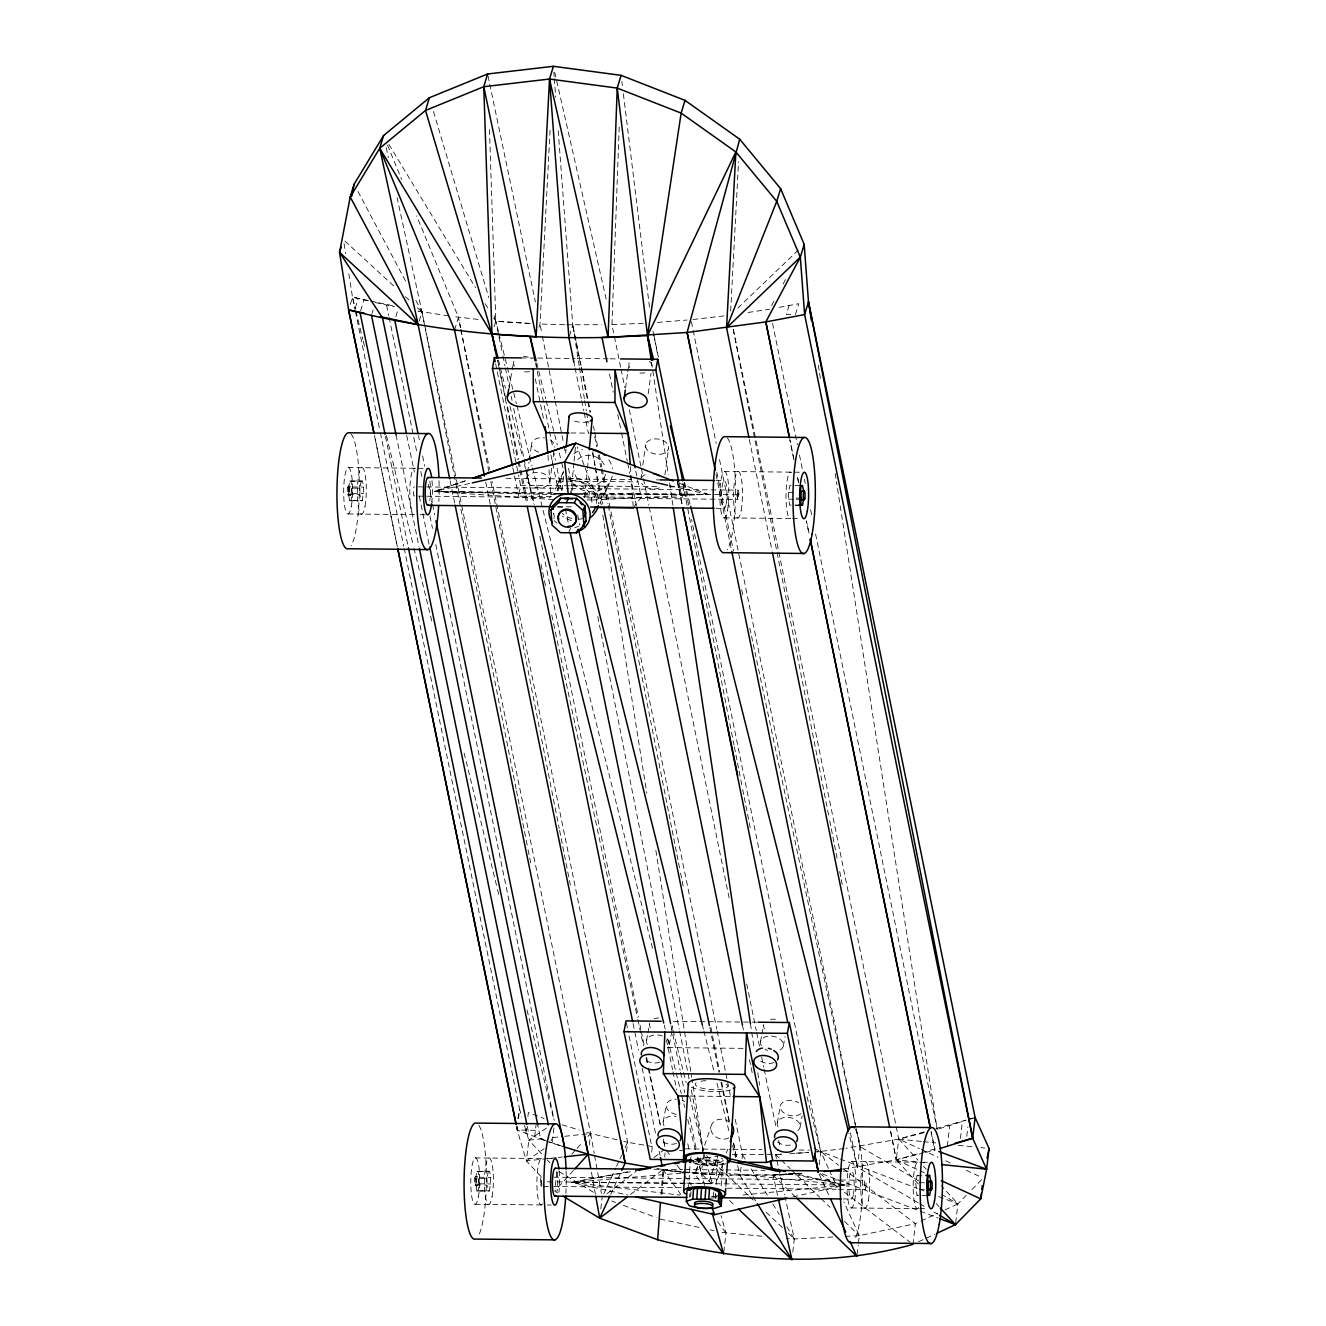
<?xml version="1.0" encoding="UTF-8"?>
<svg xmlns="http://www.w3.org/2000/svg" width="1326" height="1326" viewBox="0 0 1326 1326"><rect width="100%" height="100%" fill="white"/><g stroke="black" fill="none" stroke-linecap="round" stroke-linejoin="round"><path stroke-width="0.75" stroke-dasharray="5 3.75" d="M620.651 367.252L611.949 324.655L619.292 124.793M715.493 1198.489L715.791 1192.422M716.189 1184.333L717.598 1156.04L687.166 1161.526M550.075 130.213L539.997 324.025L538.886 327.655M730.659 311.063L738.549 161.722M688.459 1189.057L690.498 1157.78M689.603 1197.312L689.851 1193.599M690.647 1196.715L690.995 1191.129M713.206 1196.93L713.57 1191.345M717.896 1195.654L715.045 1196.566L717.88 1195.886M721.211 1185.842L722.869 1160.416A16.26 4.409 3.7 0 1 703.294 1163.2A16.26 4.409 3.7 0 1 691.376 1156.703M725.852 1186.571L726.101 1182.709M661.061 1194.312L662.917 1169.532L656.967 1168.504M661.939 1194.229L663.796 1169.449M664.724 1157.051L665.039 1152.924M562.091 490.139L563.467 475.785M565.622 453.21L566.02 449.1M573.893 463.056L571.042 492.907L570.246 489.029M574.075 461.067L575.418 447.127M584.749 496.918L587.302 470.249M587.501 468.194L589.075 451.768M517.637 1126.222L517.19 1130.001L526.389 1160.896L541.953 1177.538M518.516 1118.68L519.61 1109.249L404.165 548.268M525.925 1133.299L526.754 1126.255M527.897 1116.475L528.361 1112.564L544.091 1118.514M556.29 1157.681L526.389 1160.896L528.809 1140.145L524.218 1124.697M534.676 1136.614L536.035 1124.912M553.92 1128.128L552.146 1143.211L564.395 1146.973M555.345 1185.494L557.119 1170.41L595.208 1193.301M589.308 1144.819L590.634 1133.498L421.983 311.975L397.104 197.69M600.811 1208.765L602.137 1197.461M626.502 1151.714L627.612 1142.283L492.112 481.52M704.537 1185.477L701.288 1173.742L703.493 1154.88M723.781 1252.109L726.002 1233.246L721.095 1215.627M751.958 1194.875L740.074 1175.598L741.184 1166.184M742.063 1158.642L742.51 1154.863L735.035 1118.348M792.799 1252.158L794.34 1238.965L784.926 1196.715M819.203 1164.808L820.744 1151.614L691.575 519.444M857.11 1254.512L858.204 1245.097M858.419 1243.208L859.314 1235.666L843.883 1202.036M918.321 1183.936L896.31 1159.819L898.73 1139.084L896.243 1126.901M912.984 1244.385L915.404 1223.633L919.1 1221.926M947.294 1146.228L949.714 1125.476M960.422 1138.47L962.411 1121.498M955.681 1222.754L957.886 1203.892L966.306 1195.306M966.787 1136.283L967.881 1126.951M526.836 478.238L527.4 474.161M527.682 472.122L529.091 461.929M529.372 459.89L531.627 443.58M549.776 481.935A11.619 7.641 7.9 0 0 533.798 472.653A11.619 7.641 7.9 0 0 531.328 485.681A11.619 7.641 7.9 0 0 549.776 481.935L551.749 467.647M552.03 465.608L553.721 453.376M625.557 387.988L627.529 373.717M627.811 371.678L628.938 363.523M648.199 393.706L651.016 373.319M640.839 479.415L641.685 473.299M642.812 465.144L645.629 444.757M664.906 474.957L668.569 448.437M551.334 496.454L518.665 496.139L520.621 485.299L518.549 475.172M475.62 1178.383L476.863 1171.455L489.526 1171.189L490.802 1177.389L489.559 1190.881L476.896 1191.129L475.62 1178.383L487.023 1178.499L488.266 1171.571L489.526 1171.189M476.896 1191.129L478.156 1190.765L479.415 1183.836L478.139 1171.073M540.743 1185.195L541.986 1178.267A4.641 0.895 -89.4 0 0 540.726 1178.632A4.641 0.895 -89.4 0 0 540.743 1185.195A4.641 0.895 -89.4 0 0 542.002 1184.831L540.726 1178.632M584.004 496.786L682.028 497.78L683.984 486.94L683.155 482.896M651.563 1152.161L652.21 1148.548L628.043 1031.015M918.222 1175.383L916.962 1175.748L915.719 1182.676L916.995 1195.439L928.399 1195.538M348.506 488.067L349.766 481.123L362.429 480.874L363.705 487.073L362.462 500.565L349.782 500.814L348.523 494.631L348.506 488.067L359.91 488.183L361.169 481.255L362.429 480.874M349.782 500.814L351.059 500.449L352.318 493.504L351.042 480.758M509.068 387.109L511.869 371.694M512.217 369.772L513.626 362.081M517.919 1118.58L519.61 1109.249L521.914 1116.973M737.389 498.261L738.648 491.333M646.524 1040.496L647.552 1034.86M647.9 1032.987L649.591 1023.589A11.619 7.575 10.3 0 0 651.944 1029.473M669.381 1044.722L672.448 1027.816M663.232 1121.73L666.298 1104.823M791.108 504.991L789.832 505.355L788.572 499.173L788.556 492.609L789.815 485.681L791.092 485.299M760.527 1041.672L761.555 1036.037M761.886 1034.164L763.594 1024.766A11.619 7.575 10.3 0 0 765.947 1030.65M783.368 1045.899L785.075 1036.518M777.235 1122.907L780.301 1106M800.075 1127.133L802.114 1115.879M350.263 304.416L352.484 297.14L348.423 271.366M355.302 308.03L358.202 298.499M360.606 310.765L363.904 299.842M372.026 313.466L373.136 309.836M395.877 316.616L397.518 311.162M419.215 321.058L421.983 311.975L414.226 297.372M454.569 330.075L458.448 317.328L416.679 215.923M494.184 326.76L495.825 321.29L489.476 129.617M569.434 335.876L572.749 324.969L557.997 127.893M789.086 305.51L786.384 314.395L793.677 314.477M795.501 314.494L798.782 303.687L775.495 308.08M696.017 1170.991L701.205 1155.526M701.852 1153.587L710.935 1126.503M708.333 1183.704L711.25 1183.389A11.619 9.812 18.5 0 0 716.04 1168.04A11.619 9.812 18.5 0 0 697.36 1167.858A11.619 9.812 18.5 0 0 705.349 1183.339L708.333 1183.704L717.598 1156.04M718.576 1176.394L723.764 1160.913M726.35 1153.172L727.659 1149.311M557.003 490.769L563.6 471.294M603.844 1193.781L615.728 1168.04M616.573 1166.2L619.109 1160.681M619.971 1158.841L621.662 1155.161M625.06 1147.802L627.612 1142.283L655.425 1147.089M610.756 1194.295L620.933 1172.217M563.235 472.321L555.379 488.946A23.238 21.034 25.2 0 1 563.185 481.189M568.506 532.754L570.628 528.295M587.12 499.935L593.07 499.985L595.391 495.079L577.241 446.995M599.866 503.416L610.325 481.222M771.583 305.593L774.467 300.19M783.102 283.996L785.97 278.593M633.281 507.891L641.187 497.366L635.519 469.802M571.854 1154.167L575.882 1149.741M577.224 1148.266L582.578 1142.366M587.948 1136.448L590.634 1133.498L621.761 1140.907M573.462 1170.477L554.699 1191.146L558.147 1193.234M971.925 1189.571L981.754 1179.56M737.82 308.08L798.302 250.084M607.01 1193.715L636.182 1171.256M654 1157.532L663.729 1150.04M630.513 1194.494L662.917 1169.532L701.288 1173.742L727.941 1175.018M541.555 1153.769L528.809 1140.145L548.135 1126.901M526.389 1160.896L544.091 1148.747M920.957 1221.064L937.581 1213.34M944.957 1209.909L957.886 1203.892L941.377 1185.809M918.52 1241.799L935.145 1234.075M574.722 527.831L578.501 526.273M553.356 499.587L434.232 491.498L465.476 480.791M555.677 494.664L434.232 491.498L465.26 480.89M938.99 1128.84L965.577 1120.503M968.759 1119.509L973.516 1118M925.432 1152.493L935.012 1150.073L931.283 1131.807M687.929 1160.714L691.095 1159.786M916.995 1195.439L918.255 1195.057M924.189 1131.89L898.73 1139.084L846.17 1148.283M935.941 1128.575L973.151 1118.067M843.75 1169.035L896.31 1159.819L919.813 1153.189M921.769 1152.642L937.432 1148.2M924.123 1132.702L898.73 1139.084L917.99 1160.184M890.508 1131.426L896.31 1159.819L921.703 1153.438M792.965 1196.881L845.143 1185.03L795.318 1173.709M551.715 493.637L434.232 491.498L470.365 483.31M845.093 1236.379L859.314 1235.666L915.404 1223.633L840.336 1166.515M627.662 1171.77L571.506 1182.361L627.977 1195.091M630.347 1171.77L571.506 1182.361L679.724 1195.041M748.096 312.472L769.677 309.19M723.913 1163.35A20.951 5.669 3.7 0 1 687.813 1160.399L711.648 1156.918M844.214 1148.548L816.634 1151.896M692.934 319.5L724.526 315.837M711.498 1196.748L715.062 1196.334M528.809 1140.145L544.771 1138.437M552.743 1137.575L562.705 1136.498M564.71 1136.299L590.634 1133.498L594.23 1153.487M558.296 1157.465L562.274 1157.034M710.355 1198.19L716.471 1197.593M743.024 1195.008L845.143 1185.03L788.357 1173.328M724.742 1173.062L687.001 1172.681L571.506 1182.361L845.143 1185.03L728.77 1173.278M657.348 322.433L687.001 320.047M795.683 1173.51L779.191 1174.819L725.703 1175.035M789.815 1153.819L808.379 1152.493M773.124 1174.935L793.694 1173.477M801.832 1173.527L779.141 1175.151L729.963 1175.118M776.423 1158.493L775.528 1154.482L781.694 1154.084M796.081 1153.172L808.412 1152.393M816.634 1151.863L820.744 1151.614L838.131 1158.244M777.583 1195.339L773.091 1175.217L804.468 1173.228M832.91 1237.009L794.34 1238.965L786.301 1238.285M593.07 499.985L707.835 494.316L677.221 482.449M611.949 324.655L643.508 323.262M732.3 1154.366L781.578 1154.399M566.616 324.787L601.639 324.737M669.531 485.664L707.835 494.316L583.473 494.963M582.578 493.985L707.835 494.316M521.267 357.921L535.737 358.053M537.809 358.086L575.036 358.451M577.092 358.468L608.12 358.782M610.192 358.816L618.463 358.898M570.893 432.956L589.258 433.138M348.108 467.564L427.917 468.393M724.311 471.459L800.208 472.238M506.068 478.321L631.624 479.614M656.337 479.863L660.447 479.913M716.023 480.493L724.261 480.576M556.323 481.056L564.495 481.139M566.534 481.156L638.005 481.885M794.887 485.349L800.589 485.399M349.766 481.123L361.169 481.255M520.621 485.299L659.171 486.692M669.514 486.808L683.984 486.94M348.125 486.128L350.412 486.145M418.37 486.841L422.497 486.891M426.624 486.94L568.92 488.399M570.976 488.432L738.018 490.156M352.302 486.94L363.705 487.073M347.495 487.67L349.782 487.686M788.556 492.609L794.257 492.675M434.232 491.498L552.66 492.708M583.291 493.04L738.018 494.797M352.318 493.504L363.722 493.62M796.164 498.095L801.865 498.162M347.495 494.233L349.782 494.25M348.523 494.631L359.91 494.747L361.186 500.93M788.572 499.173L794.257 499.239M796.164 499.256L799.959 499.289M348.141 495.41L350.412 495.427M418.386 496.123L422.513 496.173M426.624 496.206L550.356 497.499M587.484 497.88L738.018 499.438M351.059 500.449L362.462 500.565M794.904 505.024L798.7 505.073M795.534 505.421L801.236 505.471M557.55 506.681L574.025 506.847M716.057 508.322L724.278 508.405M557.732 507.112L565.887 507.195M348.158 513.958L414.276 514.637A23.238 4.475 -89.4 0 1 409.817 489.725A23.238 4.475 -89.4 0 1 415.386 468.691M420.143 514.703L425.994 514.77M724.361 517.853L790.478 518.532A23.238 4.475 -89.4 0 1 786.02 493.603A23.238 4.475 -89.4 0 1 791.605 472.586M792.434 518.549L798.302 518.615M673.525 1021.368L758.306 1022.213M668.022 1047.59L743.588 1048.352M690.216 1096.072L731.057 1096.486M685.293 1148.88L730.792 1149.327M732.864 1149.36L761.804 1149.642M799.031 1150.023L809.374 1150.123M687.001 1159.736L721.725 1160.084M475.205 1157.896L541.323 1158.526M547.19 1158.592L555.014 1158.675M851.441 1161.559L917.575 1162.206M923.443 1162.256L927.355 1162.305M687.813 1160.399L723.548 1160.764M688.857 1161.675L723.582 1162.024M653.867 1169.25L682.691 1169.532M684.746 1169.549L723.863 1169.93M725.919 1169.963L765.036 1170.344M843.27 1171.107L851.491 1171.173M476.863 1171.455L488.266 1171.571M916.962 1175.748L924.57 1175.814M475.222 1176.444L477.509 1176.477M553.738 1177.206L838.347 1179.991M840.402 1180.007L865.149 1180.256M479.399 1177.273L490.802 1177.389M919.515 1182.709L925.217 1182.775M547.356 1181.797L553.34 1181.847M557.318 1181.88L684.78 1183.123M686.835 1183.157L711.25 1183.389M479.415 1183.836L490.819 1183.936M475.62 1184.947L487.023 1185.063L488.3 1191.245M919.515 1189.273L925.217 1189.339M475.238 1185.726L477.526 1185.742M543.428 1186.389L549.627 1186.455M553.738 1186.488L681.614 1187.748M726.996 1188.179L836.292 1189.256M838.364 1189.273L865.165 1189.538M478.156 1190.765L489.559 1190.881M843.303 1198.936L851.541 1199.019M475.272 1204.29L541.389 1204.936M547.257 1204.986L551.168 1205.019M851.507 1207.953L917.642 1208.599M919.598 1208.616L927.421 1208.699M535.406 1130.332L517.19 1130.001L516.361 1125.94M564.561 324.721L539.997 324.025L542.002 334.185M723.664 1174.952L687.001 1172.632M529.952 323.395L495.825 321.29L493.686 317.759M529.969 323.577L495.825 321.29L494.068 315.356M722.007 1232.384L762.168 1236.263M707.239 1174.306L662.785 1170.178L684.978 1172.416M921.321 1141.437L898.73 1139.084L919.366 1148.631M923.36 1141.653L935.692 1142.929M958.267 1145.283L972.638 1146.775M980.842 1147.636L984.953 1148.067M890.724 1131.393L896.31 1159.819L927.106 1163.035M478.122 319.417L452.365 316.433M679.492 1150.338L687.564 1151.233M516.112 788.92L421.983 311.975L418.005 311.113L450.343 316.135M375.341 302.56L394.618 306.754M368.363 300.521L352.484 297.14L354.97 309.289M370.352 300.952L394.187 306.041M660.066 1219.008L700.029 1227.644M710.007 1229.799L714.001 1230.661M367.716 300.753L352.484 297.14L355.434 309.19M623.717 1141.371L627.612 1142.283M562.174 1124.796L579.247 1130.017M586.838 1132.338L590.634 1133.498M562.572 1146.344L540.61 1138.852L537.693 1124.647M611.8 1201.041L615.662 1202.483M623.386 1205.351L656.204 1217.566M544.456 1140.31L517.19 1130.001L516.56 1126.056M546.378 1141.04L552.146 1143.211L551.318 1139.167M840.071 1158.974L917.327 1188.428M919.266 1189.173L925.051 1191.378M938.576 1196.533L957.886 1203.892L941.858 1194.511M822.186 1173.825L938.079 1218.014M921.238 1149.493L938.128 1157.3M945.637 1160.78L951.256 1163.383M966.273 1170.311L981.273 1177.256M896.31 1159.819L924.437 1172.847M814.214 1148.449L820.744 1151.614L838.712 1165.272M918.686 1180.936L859.861 1146.493L754.991 652.409M918.04 1202.732L857.425 1167.245L848.806 1133.084M919.813 1203.759L926.94 1207.936M934.068 1212.113L937.631 1214.202M819.949 1173.593L836.275 1186.008M844.43 1192.223L909.719 1241.898M554.135 520.621L556.97 523.14M344.926 241.05L394.783 286.93M405.358 296.676L409.9 300.836M417.458 307.798L421.983 311.975M748.278 1195.273L703.708 1152.99L712.41 1184.317M749.77 1196.682L755.704 1202.317M766.113 1212.179L782.456 1227.677M788.39 1233.329L794.34 1238.965L786.782 1226.699M697.277 1157.664L701.288 1173.742L713.173 1185.013M729.515 1200.511L735.449 1206.146M775.528 1154.482L779.937 1158.742M781.412 1160.167L790.23 1168.72M791.688 1170.145L819.617 1197.212M821.092 1198.621L829.91 1207.174M844.612 1221.412L859.314 1235.666M773.091 1175.217L795.152 1196.582M547.207 1159.819L550.041 1162.836M923.493 1166.217L926.244 1169.234M936.206 1203.544L938.957 1206.561M666.547 1150.454L671.304 1157.068M677.238 1165.355L683.188 1173.626M684.382 1175.284L691.509 1185.229M717.664 1221.66L726.002 1233.246M662.917 1169.532L680.768 1194.378M742.51 1154.863L745.742 1160.117M751.146 1168.886L767.34 1195.157M772.743 1203.925L779.224 1214.434M753.035 1196.632L756.268 1201.886M388.916 144.385L475.52 287.692M485.134 303.604L489.41 310.682M357.97 191.524L406.469 282.769M828.468 1168.421L820.744 1151.614L806.341 1094.132M829.314 1170.294L837.038 1187.101M819.186 1174.223L829.463 1196.632M387.524 145.114L401.695 179.557M433.503 111.583L488.78 297.554M715.128 1194.096L716.206 1198.008M684.548 482.283L690.631 506.383M536.649 362.678L545.699 398.811M546.196 400.817L557.251 444.972M559.257 452.995L561.263 461.034M561.76 463.039L563.782 471.061M702.399 1025.064L703.41 1029.075M703.907 1031.081L714.465 1073.231M716.968 1083.276L729.532 1133.448M732.549 1145.498L735.565 1157.548M737.571 1165.571L740.074 1175.598M498.344 331.334L495.825 321.29L502.488 353.744M498.841 333.356L506.88 365.495M507.377 367.501L516.411 403.668M516.925 405.673L531.991 465.94M532.488 467.945L652.989 950.096M673.078 1030.451L683.122 1070.629M683.619 1072.635L686.139 1082.679M689.653 1096.735L703.211 1150.985M498.477 360.142L499.985 366.175M500.482 368.18L505.488 388.269M509.996 406.353L522.51 456.575M524.516 464.614L525.51 468.625M526.024 470.631L534.527 504.792M664.227 1025.081L665.221 1029.092M667.724 1039.136L681.249 1093.386M681.746 1095.392L684.763 1107.442M687.763 1119.492L695.272 1149.625M355.915 311.196L362.81 339.307M363.291 341.312L364.766 347.346M386.413 435.69L413.447 546.146M413.944 548.152L432.624 624.463M464.1 752.986L497.051 887.525M497.532 889.531L499.007 895.564M527.035 1010.014L554.086 1120.47M554.765 72.35L606.463 300.422M776.87 1160.515L778.213 1166.548M778.66 1168.554L784.478 1194.709M386.197 147.584L388.369 157.595M716.753 472.189L733.51 551.168M741.682 589.639L742.958 595.705M749.836 628.11L751.129 634.193M751.56 636.215L752.853 642.281M753.284 644.32L754.577 650.386M505.736 398.728L497.565 360.324L517.687 459.757M507.46 406.817L518.648 459.376M519.079 461.398L528.113 503.863M541.008 564.511L542.301 570.578M542.732 572.6L544.025 578.666M544.456 580.689L545.748 586.755M551.765 615.049L637.392 1017.373M637.823 1019.396L643.408 1045.684M645.994 1057.817L647.718 1065.905M648.149 1067.927L660.613 1126.553L648.729 1067.662M488.051 75.996L489.327 82.046M489.742 84.052L535.356 301.831M554.417 517.007L553.655 513.029L554.003 518.731M737.389 491.697L738.648 497.88A4.641 0.895 -89.4 0 1 737.157 496.239A4.641 0.895 -89.4 0 1 738.25 490.239A4.641 0.895 -89.4 0 1 738.648 497.88M678.697 481.57L682.028 497.78M677.453 481.587L682.459 505.902M535.306 378.855L540.229 402.789M540.643 404.795L543.925 420.74M550.936 454.868L558.312 490.736M666.431 1039.866L672.58 1069.767M672.995 1071.773L676.724 1089.906M687.813 1143.824L689.039 1149.808M502.902 355.782L504.974 365.91M505.388 367.948L509.549 388.22M511.206 396.341L512.035 400.402M513.692 408.507L523.671 457.188M524.085 459.21L525.742 467.332M526.157 469.354L533.234 503.83M539.881 536.284L638.353 1016.959M640.01 1025.081L640.839 1029.125M641.254 1031.164L644.171 1045.352M646.657 1057.518L648.315 1065.64M495.642 363.722L496.885 369.805M497.3 371.827L518.135 473.15M512.83 467.763L514.074 473.846M514.505 475.868L518.665 496.139M626.386 1022.91L627.629 1028.993M460.52 327.472L458.448 317.328L460.437 327.472M460.934 329.494L489.609 469.354M485.714 482.067L490.272 504.361M450.144 480.874L454.719 503.184M418.469 435.757L419.298 439.801M422.629 456.011L424.701 466.139M428.447 484.388L432.193 502.62M432.608 504.642L434.679 514.77M386.612 305.229L388.7 315.373M389.115 317.395L417.044 453.26M420.79 471.509L422.033 477.592M429.955 516.129L432.458 528.295M435.79 544.522L554.169 1120.453M406.701 435.525L414.375 472.056M419.364 496.388L429.21 545.019M396.06 434.978L418.966 546.544M385.485 436.37L408.408 547.97M527.234 1126.304L528.908 1134.426M355.401 311.312L379.982 430.801M380.396 432.823L403.75 546.246M772.561 323.362L797.39 444.873M799.462 455L802.346 469.172M804.418 479.299L805.247 483.36M810.617 509.681L812.274 517.786M815.589 533.98L937.2 1129.404L836.457 481.67M931.051 1131.874L934.78 1150.156M733.344 329.362L895.829 1124.879M749.339 439.486L772.113 551.086M691.376 321.754L716.206 443.348M719.521 459.558L859.861 1146.493L857.425 1167.245L850.397 1132.802M716.04 474.294L731.753 551.301M653.884 335.064L658.442 357.357M684.117 482.979L688.675 505.256M677.321 481.504L682.277 505.819M621.065 369.274L624.811 387.54M629.369 409.85L640.972 466.669M641.386 468.691L643.044 476.813M643.475 478.835L648.862 505.206M649.276 507.245L729.317 898.779M746.737 983.991L756.284 1030.65M756.698 1032.672L759.599 1046.877M761.671 1057.021L763.743 1067.165M764.157 1069.204L776.191 1128.028M778.677 1140.194L779.92 1146.294M609.463 373.949L613.192 392.198M617.75 414.524L621.065 430.751M621.48 432.773L627.281 461.183M627.695 463.205L629.767 473.349M630.181 475.371L636.397 505.803M742.444 1025.097L743.687 1031.197M749.488 1059.59L750.731 1065.673M751.146 1067.712L752.389 1073.795M579.213 365.86L572.749 324.969L581.053 365.545M581.468 367.567L590.6 412.22M593.501 426.425L594.33 430.469M594.744 432.508L597.661 446.713M599.319 454.835L601.805 467.001M602.219 469.023L716.769 1029.059M717.184 1031.098L725.488 1071.673M725.902 1073.695L727.145 1079.795M727.56 1081.817L730.891 1098.044M573.86 362.048L574.688 366.109M575.103 368.131L581.318 398.562M581.733 400.601L583.805 410.745M584.219 412.767L588.363 433.055M592.507 453.343L594.993 465.509M595.407 467.548L602.882 504.062M709.824 1027.501L718.941 1072.137M721.012 1082.281L729.3 1122.857M733.444 1143.145L736.344 1157.349M535.505 362.926L552.925 448.072M553.34 450.094L555.412 460.221M557.069 468.343L561.627 490.637M565.357 508.869L568.257 523.074M671.022 1025.76L680.139 1070.364M680.553 1072.386L684.697 1092.657M689.669 1116.973L696.316 1149.41M697.973 1157.515L701.288 1173.742M518.101 461.796L526.82 504.377M633.049 1023.523L638.436 1049.894M642.182 1068.143L655.458 1133.034M659.188 1151.283L660.016 1155.344M733.228 329.362L829.33 818.706M829.728 820.744L830.921 826.827M831.319 828.866L832.513 834.949M832.91 836.988L834.104 843.071M834.502 845.11L835.695 851.193M836.093 853.231L837.303 859.314M839.69 871.497L840.883 877.597M841.281 879.619L842.474 885.718M572.749 324.969L580.738 365.562M581.136 367.6L589.921 412.27M594.711 436.619L596.717 446.779M598.308 454.901L600.711 467.084M601.109 469.106L607.888 503.615M608.286 505.654L668.602 812.208M669 814.23L670.194 820.33M670.591 822.352L671.785 828.452M672.183 830.474L673.393 836.573M673.79 838.596L674.984 844.695M675.382 846.717L676.575 852.817M676.973 854.839L678.183 860.922M678.58 862.961L680.172 871.083M680.57 873.105L681.779 879.204M682.177 881.226L683.371 887.326M710.918 1027.401L719.703 1072.071M721.709 1082.215L729.3 1120.785M733.692 1143.128L736.477 1157.333M542.4 336.207L554.848 399.192M555.246 401.231L563.666 443.895M564.064 445.934L565.672 454.056M568.489 468.277L573.296 492.659M577.705 515.002L579.727 525.162M597.777 616.59L679.227 1029.059M679.641 1031.081L689.271 1079.845M691.277 1090.005L703.31 1150.968L692.073 1079.397M460.835 329.494L488.83 471.459M490.835 481.603L559.207 828.402M559.605 830.424L560.799 836.507M561.196 838.546L562.406 844.629M562.804 846.651L563.998 852.734M564.395 854.773L570.395 885.188M516.51 790.942L517.704 797.042M518.101 799.064L519.311 805.164M519.709 807.186L520.903 813.269M521.317 815.308L522.51 821.391M522.908 823.429L524.118 829.512M524.516 831.535L527.715 847.778M528.113 849.8L529.323 855.9M529.72 857.922L530.93 864.022M652.989 331.019L654.182 337.102M654.58 339.141L657.762 355.368M682.774 483.178L733.974 744.88M734.372 746.903L735.565 753.002M735.963 755.024L737.157 761.107M737.554 763.146L738.748 769.229M739.146 771.251L742.311 787.478M742.709 789.517L743.903 795.6M744.3 797.622L745.494 803.722M745.892 805.744L750.251 828.054M594.578 1155.493L601.424 1193.45M591.429 1172.234L595.391 1194.212M579.545 367.899L584.385 398.562M584.716 400.618L586.324 410.828M586.656 412.883L588.263 423.093M592.805 451.718L595.059 466.039M595.391 468.078L601.208 504.875M602.816 515.101L646.806 793.163M655.856 850.397L691.741 1077.342M344.047 243.619L345.605 253.531M818.341 365.197L819.286 371.33M819.617 373.368L820.562 379.501M835.181 473.481L836.142 479.614M651.53 362.263L668.37 474.89M669.597 483.078L672.962 505.604M750.433 1023.689L754.113 1048.253M757.792 1072.833L759.616 1085.116M621.844 81.499L622.358 85.577M623.353 93.765L649.657 308.577M553.854 72.466L554.169 76.56M554.318 78.615L555.693 97.096M630.38 466.586L633.132 505.836M547.97 455.431L548.417 461.63M548.997 469.885L550.87 496.72M487.023 1178.499L487.023 1185.063M359.91 488.183L359.91 494.747M529.538 371.694A11.619 7.575 10.3 0 1 523.637 371.628M514.455 366.075A11.619 7.575 10.3 0 1 514.372 360.224M523.455 356.445A11.619 7.575 10.3 0 1 531.991 358.799M536.45 364.302A11.619 7.575 10.3 0 1 536.466 366.308M668.553 446.431A11.619 7.641 7.9 0 1 653.701 453.691A11.619 7.641 7.9 0 1 648.53 440.779A11.619 7.641 7.9 0 1 667.74 444.442M644.9 372.788A11.619 7.641 7.9 0 1 638.983 372.888M629.751 367.534A11.619 7.641 7.9 0 1 629.701 361.633M649.525 361.352A11.619 7.641 7.9 0 1 651.862 367.203M538.754 452.216A11.619 7.641 7.9 0 1 531.908 442.619A11.619 7.641 7.9 0 1 544.522 437.911M550.075 439.834A11.619 7.641 7.9 0 1 554.566 447.26M659.403 487.885A11.619 7.641 7.9 0 1 641.668 483.426M641.602 477.542A11.619 7.641 7.9 0 1 645.198 474.642M672.415 1025.827A11.619 7.575 10.3 0 1 671.685 1029.672M653.95 1018.948A11.619 7.575 10.3 0 1 659.436 1017.97M770.539 1019.379A11.619 7.575 10.3 0 1 776.439 1019.445M761.356 1045.667A11.619 7.575 10.3 0 1 766.561 1036.468A11.619 7.575 10.3 0 1 781.611 1040.628A11.619 7.575 10.3 0 1 779.025 1050.54M767.621 1050.424A11.619 7.575 10.3 0 1 765.019 1049.181M667.028 1038.838A11.619 7.575 10.3 0 1 667.144 1048.17M647.353 1044.49A11.619 7.575 10.3 0 1 649.757 1036.402A11.619 7.575 10.3 0 1 662.271 1035.971M778.047 1126.918A11.619 7.575 10.3 0 1 790.064 1117.586A11.619 7.575 10.3 0 1 797.838 1130.581M664.044 1125.741A11.619 7.575 10.3 0 1 676.061 1116.409M588.114 421.767A11.619 4.624 5.5 0 1 571.804 419.878M605.518 474.343A16.26 14.719 25.2 0 1 588.794 485.167A16.26 14.719 25.2 0 1 573.876 470.133M577.805 459.558A16.26 14.719 25.2 0 1 604.971 466.57M612.247 476.084A23.238 21.034 25.2 0 1 591.33 491.747A23.238 21.034 25.2 0 1 568.191 475.62M574.025 453.724A23.238 21.034 25.2 0 1 582.479 449.514M608.833 459.774A23.238 21.034 25.2 0 1 612.413 468.675M571.44 520.538A23.238 21.034 25.2 0 1 562.373 516.162M568.523 479.1A23.238 21.034 25.2 0 1 598.606 503.847M570.727 485.333A16.26 14.719 25.2 0 1 591.578 503.93M583.523 496.521A11.619 4.624 5.5 0 1 584.435 497.747M727.178 437.779A58.095 11.172 -89.4 0 1 735.532 491.366A58.095 11.172 -89.4 0 1 727.294 549.826M350.976 433.9A58.095 11.172 -89.4 0 1 359.329 487.471A58.095 11.172 -89.4 0 1 351.075 545.931M431.978 480.592A23.238 4.475 -89.4 0 1 431.828 502.04M439.022 480.758A58.095 11.172 -89.4 0 1 438.84 501.576M414.491 495.858A4.641 0.895 -89.4 0 1 413.364 491.714A4.641 0.895 -89.4 0 1 414.474 486.891M582.512 518.615A20.951 18.962 25.2 0 1 579.031 519.162M571.871 518.499A20.951 18.962 25.2 0 1 562.307 513.411M557.401 490.023A20.951 18.962 25.2 0 1 562.986 483.924M570.976 480.808A20.951 18.962 25.2 0 1 596.369 503.449M429.757 481.023A13.94 2.685 -89.4 0 1 429.773 500.714M676.31 1114.387A11.619 7.575 10.3 0 1 666.216 1105.818A11.619 7.575 10.3 0 1 676.127 1099.204M682.045 1100.298A11.619 7.575 10.3 0 1 684.664 1101.558M800.904 1113.674A11.619 7.575 10.3 0 1 784.793 1113.508A11.619 7.575 10.3 0 1 782.539 1102.569A11.619 7.575 10.3 0 1 798.666 1102.735M542.549 1203.793A23.238 4.459 -89.4 0 1 536.897 1183.041A23.238 4.459 -89.4 0 1 542.483 1158.99M566.103 1171.04A58.095 11.155 -89.4 0 1 565.854 1193.698M478.968 1125.459A58.095 11.155 -89.4 0 1 486.393 1180.322A58.095 11.155 -89.4 0 1 478.205 1236.246M559.075 1170.858A23.238 4.459 -89.4 0 1 558.926 1192.323M728.819 1137.923A11.619 9.812 18.5 0 1 713.471 1134.857A11.619 9.812 18.5 0 1 714.084 1121.465A11.619 9.812 18.5 0 1 729.532 1122.21M725.786 1163.814A23.238 6.298 3.7 0 1 689.039 1162.123M721.327 1158.079A16.26 4.409 3.7 0 1 722.637 1159.255M726.134 1084.171A16.26 4.409 3.7 0 1 712.344 1089.64A16.26 4.409 3.7 0 1 696.183 1082.778M700.94 1081.187A16.26 4.409 3.7 0 1 708.532 1080.657M730.593 1089.906A23.238 6.298 3.7 0 1 690.548 1086.64M918.802 1207.472A23.238 4.459 -89.4 0 1 913.15 1186.72A23.238 4.459 -89.4 0 1 918.736 1162.653M855.22 1129.139A58.095 11.155 -89.4 0 1 862.629 1184.002A58.095 11.155 -89.4 0 1 854.458 1239.926M556.953 1171.803A13.94 2.669 -89.4 0 1 556.986 1191.494M773.97 1062.59A11.619 7.508 12.6 0 1 757.875 1059.209M790.511 1145.084A11.619 7.575 10.2 0 1 776.937 1141.354M676.492 1143.393A11.619 7.508 12.6 0 1 660.414 1140.012M659.801 1062.159A11.619 7.508 12.6 0 1 643.723 1058.778M664.923 1146.775L663.199 1138.686L664.939 1146.775M397.369 546.826L374.446 435.442L397.319 546.793M794.009 459.94L789.865 439.652L793.976 459.956M798.567 482.266L797.324 476.183L798.517 482.283M808.943 533.019L806.44 520.836L808.877 533.035M727.526 510.129A23.238 4.475 -89.4 0 0 725.471 471.907A23.238 4.475 -89.4 0 0 720.018 501.924A23.238 4.475 -89.4 0 0 727.526 510.129M741.201 510.261A23.238 4.475 -89.4 0 0 739.162 472.039A23.238 4.475 -89.4 0 0 733.709 502.057A23.238 4.475 -89.4 0 0 741.201 510.261M348.771 493.852A4.641 0.895 -89.4 0 0 348.357 486.211A4.641 0.895 -89.4 0 0 347.263 492.211A4.641 0.895 -89.4 0 0 348.771 493.852M351.307 506.234A23.238 4.475 -89.4 0 0 349.268 468.012A23.238 4.475 -89.4 0 0 343.815 498.029A23.238 4.475 -89.4 0 0 351.307 506.234M351.042 493.885A4.641 0.895 -89.4 0 0 350.644 486.244A4.641 0.895 -89.4 0 0 349.55 492.244A4.641 0.895 -89.4 0 0 351.042 493.885M364.998 506.383A23.238 4.475 -89.4 0 0 362.943 468.161A23.238 4.475 -89.4 0 0 357.49 498.178A23.238 4.475 -89.4 0 0 364.998 506.383M726.184 503.781A13.94 2.685 -89.4 0 0 724.957 480.841A13.94 2.685 -89.4 0 0 721.675 498.858A13.94 2.685 -89.4 0 0 726.184 503.781M475.868 1184.184A4.641 0.895 -89.4 0 0 475.454 1176.543A4.641 0.895 -89.4 0 0 474.376 1182.543A4.641 0.895 -89.4 0 0 475.868 1184.184M478.156 1184.201A4.641 0.895 -89.4 0 0 477.741 1176.56A4.641 0.895 -89.4 0 0 476.647 1182.56A4.641 0.895 -89.4 0 0 478.156 1184.201M478.421 1196.566A23.238 4.459 -89.4 0 0 476.365 1158.344A23.238 4.459 -89.4 0 0 470.929 1188.361A23.238 4.459 -89.4 0 0 478.421 1196.566M492.095 1196.698A23.238 4.459 -89.4 0 0 490.04 1158.476A23.238 4.459 -89.4 0 0 484.62 1188.494A23.238 4.459 -89.4 0 0 492.095 1196.698M865.795 1187.98A4.641 0.895 -89.4 0 0 865.381 1180.339A4.641 0.895 -89.4 0 0 864.303 1186.339A4.641 0.895 -89.4 0 0 865.795 1187.98M868.348 1200.361A23.238 4.459 -89.4 0 0 866.292 1162.14A23.238 4.459 -89.4 0 0 860.856 1192.157A23.238 4.459 -89.4 0 0 868.348 1200.361M854.657 1200.229A23.238 4.459 -89.4 0 0 852.601 1162.007A23.238 4.459 -89.4 0 0 847.181 1192.024A23.238 4.459 -89.4 0 0 854.657 1200.229M853.43 1194.378A13.94 2.669 -89.4 0 0 852.187 1171.455A13.94 2.669 -89.4 0 0 848.938 1189.455A13.94 2.669 -89.4 0 0 853.43 1194.378"/><path stroke-width="1.5" d="M621.098 75.35L617.236 88.096L608.087 337.384C520.903 339.423 433.188 331.649 348.605 309.87L339.555 252.388L350.23 196.961L354.092 184.231L383.579 135.55L429.375 97.726L487.636 73.974L553.39 66.3L621.098 75.35L685.012 100.362L739.726 139.23L780.616 188.64L804.186 244.415L808.479 301.847L811.346 320.246M679.608 1103.928L677.967 1095.956L663.332 1073.596L664.84 1032.125M772.76 1160.598L759.649 1096.768L745.013 1074.391L746.521 1032.937L787.362 1033.352L813.6 1161.012L772.76 1160.598L766.461 1162.438L737.869 1162.156M383.579 135.55L379.717 148.28L491.963 334.036L536.135 336.754L549.528 79.03L553.39 66.3M683.553 1157.2L688.376 1083.292M683.652 1190.881L685.84 1157.399M686.338 1201.323L687.067 1190.151L693.564 1187.98L709.526 1188.146L718.99 1190.483L721.941 1194.991L721.211 1206.146L714.697 1208.334L698.752 1208.168L689.288 1205.831L686.338 1201.323L692.835 1199.135L708.797 1199.301L718.261 1201.638L721.211 1206.146M691.128 1189.273L689.205 1190.184L691.128 1189.273L687.266 1188.311M692.835 1199.135L693.564 1187.98M696.78 1199.334L697.526 1187.93L701.553 1187.831L700.824 1199.218M705.051 1199.417L705.797 1188.013L709.94 1188.51L705.78 1188.245M708.797 1199.301L709.526 1188.146M713.703 1189.488L720.466 1192.737M716.869 1190.218L719.156 1191.56M718.261 1201.638L718.99 1190.483M719.736 1203.892L720.482 1192.505L720.681 1193.897M725.339 1194.278L725.72 1188.494M726.101 1182.709L726.35 1178.864M726.731 1173.079L727.526 1160.797A20.951 5.669 3.7 0 0 705.581 1153.355A20.951 5.669 3.7 0 0 686.122 1158.891M729.797 1160.979L734.604 1087.071M912.984 1244.385C829.529 1267.722 740.737 1261.507 657.646 1239.744L660.431 1202.583M566.219 447.044L569.152 416.265M589.274 449.729L592.208 418.95A11.619 4.624 5.5 0 0 580.191 412.933A11.619 4.624 5.5 0 0 569.285 417.491M940.267 1148.432L972.687 1138.255L804.617 314.577L808.479 301.847L975.107 1117.503L972.687 1138.255L986.627 1169.234L980.726 1198.87L955.466 1224.644L937.001 1233.23M981.389 1193.201L980.726 1198.87L941.327 1180.654M981.837 1189.439L982.268 1185.659M941.477 1164.526L986.627 1169.234L989.063 1148.482L975.107 1117.503M624.132 398.181L625.275 390.026M512.416 465.741L492.427 368.479L494.383 357.639L521.267 357.921M678.697 481.57L655.79 370.12L657.746 359.28L620.518 358.915M684.962 1159.72L650.254 1159.372L623.999 1031.711L625.971 1020.887L661.127 1021.235M787.362 1033.352L789.335 1022.528L758.306 1022.213M813.6 1161.012L815.573 1150.189L789.335 1022.528M930.902 1188.245L929.659 1195.174L928.399 1195.538L927.106 1182.792L928.366 1175.864L929.625 1175.482L930.902 1181.681M507.328 396.739L508.72 389.032M803.755 491.615L802.479 485.432L801.219 485.797L799.959 492.725L801.236 505.471L802.495 505.107L803.44 499.902M351.804 196.115L354.092 184.231M987.091 1158.36L989.063 1148.482M715.211 470.249L687.1 332.478L739.726 139.23M406.469 433.536L382.534 317.909L339.555 252.388L341.213 246.934M429.375 97.726L425.513 110.456L491.963 334.036L497.979 358.136M496.952 358.368L491.963 334.036L483.775 86.704L487.636 73.974M685.012 100.362L681.15 113.108L647.536 335.644L651.215 360.208M780.616 188.64L776.738 201.37L726.582 327.887L748.925 437.464M449.713 478.852L418.121 324.704L350.23 196.961L379.717 148.28L425.513 110.456L483.775 86.704L549.528 79.03L608.087 337.384L687.1 332.478L765.815 321.92L789.451 437.613L765.815 321.92L800.324 257.161L804.186 244.415M730.245 1141.57L733.493 1131.907M657.646 1239.744L599.717 1218.196L609.894 1196.135M621.778 1170.394L625.176 1163.035L621.181 1142.747M550.97 510.079L553.075 505.604L560.533 498.178L576.495 498.344L584.998 505.952L586.059 520.952L583.937 525.411L576.495 532.837L560.533 532.671L552.03 525.079L550.97 510.079L558.428 502.653L560.533 498.178M558.428 502.653L566.401 502.736L568.556 498.178L564.462 498.642L572.683 498.825M566.401 502.736L574.39 502.819L576.495 498.344M580.108 502.786L581.981 504.775M583.937 525.411L582.893 510.411L584.998 505.952M576.495 532.837L577.887 529.87M583.423 517.902L585.528 513.444A16.26 14.719 25.2 0 0 584.749 509.466L585.528 513.444M673.393 480.973L575.799 443.149L564.677 461.962L568.208 493.935L582.578 493.985M574.788 1169.002L588.197 1154.25L584.6 1135.984M583.573 523.422L586.059 520.952M617.236 88.096L647.536 335.644L652.525 359.959L647.536 335.644L735.864 151.96L776.738 201.37L800.324 257.161L726.582 327.887L735.864 151.96L681.15 113.108L617.236 88.096L549.528 79.03L568.887 337.699L573.86 362.048M563.351 1196.35L599.717 1218.196L627.264 1196.98M473.283 478.122L572.832 444.028M473.017 478.255L575.799 443.149M955.052 1143.227L972.687 1138.255L808.479 301.847M636.049 1196.914L714.697 1214.649L786.948 1198.256M472.371 482.863L564.677 461.962L667.508 485.2M765.815 321.92L804.617 314.577L800.324 257.161M635.668 1170.245L685.807 1160.78M638.469 1170.294L650.652 1168.107M660.796 1166.283L664.856 1165.554M675 1163.714L679.045 1162.985M683.105 1162.256L687.166 1161.526M824.192 1171.587L841.795 1169.283M697.526 1187.93L693.962 1188.577L705.797 1188.013M564.263 1156.819L588.197 1154.25L625.176 1163.035L651 1167.477M720.565 1197.196L724.642 1196.798M492.427 368.479L655.79 370.12M533.267 368.877L533.301 401.662L614.982 402.507L628.06 433.536L630.231 464.514M568.837 432.939L546.378 432.707L533.301 401.662M591.313 433.171L628.06 433.536M427.884 433.602L348.075 432.773A58.095 11.172 -89.4 0 0 336.937 494.051A58.095 11.172 -89.4 0 0 348.191 548.749L427.983 549.577M804.086 437.481L724.278 436.652A58.095 11.172 -89.4 0 0 713.156 497.93A58.095 11.172 -89.4 0 0 724.394 552.644L804.202 553.472M427.85 477.509L481.371 478.056M660.447 479.913L713.968 480.46M798.7 505.073L802.495 505.107M427.884 505.339L551.384 506.615M590.484 507.029L713.985 508.306M596.518 507.51L633.281 507.891M623.999 1031.711L746.521 1032.937L759.649 1096.768L766.461 1162.438M663.332 1073.596L745.013 1074.391M688.177 1096.055L677.967 1095.956L684.78 1161.642M733.096 1096.503L759.649 1096.768M554.964 1123.868L475.156 1123.089A58.095 11.155 -89.4 0 0 464.067 1184.367A58.095 11.155 -89.4 0 0 475.321 1239.081L555.13 1239.86M851.391 1126.768L931.2 1127.548M555.064 1168.289L643.574 1169.151M773.273 1170.41L841.198 1171.073M925.83 1175.449L929.625 1175.482M928.382 1188.974L930.67 1189.008M555.097 1196.118L686.851 1197.411M719.786 1197.726L841.248 1198.919M931.382 1243.523L851.574 1242.744A58.095 11.155 -89.4 0 1 840.402 1180.438A58.095 11.155 -89.4 0 1 854.292 1127.896M553.787 493.67L568.208 493.935M727.526 1160.797L780.252 1171.67M348.605 309.87L374.031 433.42L348.605 309.87L364.501 313.267M380.38 316.649L418.121 324.704L379.717 148.28L454.569 330.075L484.471 475.984M729.565 1158.758L785.357 1171.438M590.716 1168.239L588.197 1154.25L564.395 1146.973L435.923 520.853M938.825 1151.498L986.627 1169.234M940.018 1218.743L955.466 1224.644L940.333 1208.069M939.421 1215.246L955.466 1224.644M574.39 502.819L582.893 510.411M582.76 525.046L585.064 527.102M339.555 252.388L418.121 324.704M738.416 1208.964L791.904 1259.7L778.478 1199.35M796.611 1198.008L856.878 1256.402L850.032 1241.467M691.459 1209.279L723.565 1253.982L712.145 1212.876M757.361 1203.643L791.904 1259.7M830.325 1198.505L845.739 1232.119M711.847 1207.422L714.697 1214.649M653.619 359.744L647.536 335.644L602.004 337.434L606.976 361.783M670.359 426.027L684.05 480.261M690.631 506.383L848.308 1131.078M536.152 360.672L530.118 336.589L535.091 360.904M578.351 529.273L702.399 1025.064M535.024 506.797L663.729 1023.075M687.1 332.478L691.393 352.716M491.963 334.036L495.841 352.235M483.775 86.704L536.135 336.754M657.746 359.28L682.741 480.874M682.857 507.941L737.704 775.511M635.104 467.78L614.949 369.705L614.982 402.507M545.152 426.723L547.837 453.359M494.383 357.639L495.211 361.7M490.686 506.383L625.176 1163.035M455.133 505.223L588.197 1154.25M394.767 320.246L418.055 433.718M429.773 547.091L548.4 1124.962M371.479 315.29L396.06 434.978M419.381 548.566L537.693 1124.647M360.042 312.588L385.054 434.331M408.408 547.97L526.82 1124.282M516.145 1124.034L397.783 548.848L515.947 1123.918M930.454 1127.746L810.186 539.102L930.222 1127.813M772.528 553.124L889.68 1127.365M731.753 551.301L849.568 1128.741M682.691 507.841L787.727 1022.429M814.595 1154.117L818.324 1172.35L816.601 1162.388M636.812 507.825L742.444 1025.097M770.191 1161.012L771.848 1169.134M603.711 508.123L709.41 1025.479M570.329 533.201L670.608 1023.738M527.234 506.399L632.635 1021.501M660.431 1157.366L662.088 1165.488M814.678 1154.167L818.324 1172.35M595.755 1196.218L599.717 1218.196M673.26 507.659L750.433 1023.689M770.953 1160.88L772.18 1169.068M553.075 505.604L553.34 509.366M653.735 473.747A11.619 7.641 7.9 0 1 659.271 475.669M591.545 420.077A11.619 4.624 5.5 0 1 590.153 421.038M590.319 448.95A23.238 21.034 25.2 0 1 604.888 455.299M590.186 517.588A23.238 21.034 25.2 0 0 593.07 515.217L596.385 510.808A23.238 21.034 25.2 0 0 598.291 505.654M802.313 499.338A4.641 0.895 -89.4 0 1 800.97 495.709A4.641 0.895 -89.4 0 1 802.296 491.3M438.641 505.521A58.095 11.172 -89.4 0 1 421.138 539.5A58.095 11.172 -89.4 0 1 421.983 444.028A58.095 11.172 -89.4 0 1 438.906 477.029M431.613 503.814A23.238 4.475 -89.4 0 1 424.966 509.797A23.238 4.475 -89.4 0 1 424.933 475.122A23.238 4.475 -89.4 0 1 431.58 477.211M595.672 506.681A20.951 18.962 25.2 0 1 592.507 512.466M552.445 522.759A20.951 18.962 25.2 0 1 559.655 495.659A20.951 18.962 25.2 0 1 588.413 506.863A20.951 18.962 25.2 0 1 576.197 532.008M428.58 504.659A13.94 2.685 -89.4 0 1 425.182 492.211A13.94 2.685 -89.4 0 1 428.547 477.774M558.81 519.875A9.299 8.42 25.2 0 1 563.782 509.648A9.299 8.42 25.2 0 1 575.467 514.206A9.299 8.42 25.2 0 1 572.534 525.229M570.395 526.057A9.299 8.42 25.2 0 1 568.058 526.323M565.738 1195.803A58.095 11.155 -89.4 0 1 548.202 1229.417A58.095 11.155 -89.4 0 1 549.295 1133.597A58.095 11.155 -89.4 0 1 566.036 1169.167M558.229 1197.345A23.238 4.459 -89.4 0 1 551.649 1197.776A23.238 4.459 -89.4 0 1 552.461 1163.615A23.238 4.459 -89.4 0 1 558.892 1169.134M685.741 1160.548A23.238 6.298 3.7 0 1 705.465 1152.725A23.238 6.298 3.7 0 1 728.538 1162.521M731.571 1124.299A11.619 9.812 18.5 0 1 731.007 1136.365M688.691 1084.95A23.238 6.298 3.7 0 1 713.305 1078.999A23.238 6.298 3.7 0 1 733.344 1088.596M685.625 1193.881A20.951 5.669 3.7 0 1 706.145 1187.002A20.951 5.669 3.7 0 1 721.725 1196.831M929.46 1189.405A4.641 0.895 -89.4 0 1 928.283 1188.394A4.641 0.895 -89.4 0 1 928.432 1182.129A4.641 0.895 -89.4 0 1 929.642 1182.046M695.404 1204.323A9.299 2.519 3.7 0 1 703.294 1201.19A9.299 2.519 3.7 0 1 712.526 1205.102M555.793 1195.439A13.94 2.669 -89.4 0 1 552.395 1182.991A13.94 2.669 -89.4 0 1 555.76 1168.554M756.301 1051.468A11.619 7.508 12.6 0 1 762.433 1048.104M768.318 1048.319A11.619 7.508 12.6 0 1 771.202 1049.181M773.804 1050.49A11.619 7.508 12.6 0 1 777.533 1059.888M774.616 1137.476A11.619 7.575 10.2 0 1 787.429 1130.133A11.619 7.575 10.2 0 1 796.694 1141.553M658.094 1136.1A11.619 7.508 12.6 0 1 670.84 1129.122A11.619 7.508 12.6 0 1 680.056 1140.708M641.403 1054.85A11.619 7.508 12.6 0 1 651.149 1047.523A11.619 7.508 12.6 0 1 664.094 1055.645M511.803 404.248A11.619 7.575 10.3 0 0 530.168 400.966A11.619 7.575 10.3 0 0 514.256 391.352A11.619 7.575 10.3 0 0 511.803 404.248M628.64 405.607A11.619 7.641 7.9 0 0 647.071 401.861A11.619 7.641 7.9 0 0 631.11 392.595A11.619 7.641 7.9 0 0 628.64 405.607M812.092 534.163A58.095 11.172 -89.4 0 0 806.987 438.608A58.095 11.172 -89.4 0 0 793.346 513.659A58.095 11.172 -89.4 0 0 812.092 534.163M807.319 510.958A23.238 4.475 -89.4 0 0 805.28 472.736A23.238 4.475 -89.4 0 0 799.827 502.753A23.238 4.475 -89.4 0 0 807.319 510.958M804.783 498.576A4.641 0.895 -89.4 0 0 804.368 490.918A4.641 0.895 -89.4 0 0 803.274 496.935A4.641 0.895 -89.4 0 0 804.783 498.576M559.439 522.842A9.299 8.42 25.2 0 0 575.235 523.008A9.299 8.42 25.2 0 0 566.434 510.062A9.299 8.42 25.2 0 0 559.439 522.842M642.182 1065.623A11.619 7.508 12.6 0 0 661.823 1066.303A11.619 7.508 12.6 0 0 649.624 1054.369A11.619 7.508 12.6 0 0 642.182 1065.623M658.873 1146.857A11.619 7.508 12.6 0 0 678.531 1147.554A11.619 7.508 12.6 0 0 666.315 1135.603A11.619 7.508 12.6 0 0 658.873 1146.857M756.201 1066.734A11.619 7.508 12.6 0 0 775.843 1067.43A11.619 7.508 12.6 0 0 763.627 1055.479A11.619 7.508 12.6 0 0 756.201 1066.734M939.239 1224.229A58.095 11.155 -89.4 0 0 934.101 1128.675A58.095 11.155 -89.4 0 0 920.526 1203.726A58.095 11.155 -89.4 0 0 939.239 1224.229M777.832 1149.907A11.619 7.575 10.2 0 0 796.197 1146.625A11.619 7.575 10.2 0 0 780.285 1137.012A11.619 7.575 10.2 0 0 777.832 1149.907M934.465 1201.008A23.238 4.459 -89.4 0 0 932.41 1162.786A23.238 4.459 -89.4 0 0 926.99 1192.803A23.238 4.459 -89.4 0 0 934.465 1201.008M931.929 1188.626A4.641 0.895 -89.4 0 0 931.515 1180.985A4.641 0.895 -89.4 0 0 930.438 1186.985A4.641 0.895 -89.4 0 0 931.929 1188.626M698.371 1207.737A9.299 2.519 3.7 0 0 712.874 1206.726A9.299 2.519 3.7 0 0 699.631 1203.444A9.299 2.519 3.7 0 0 698.371 1207.737"/></g></svg>
